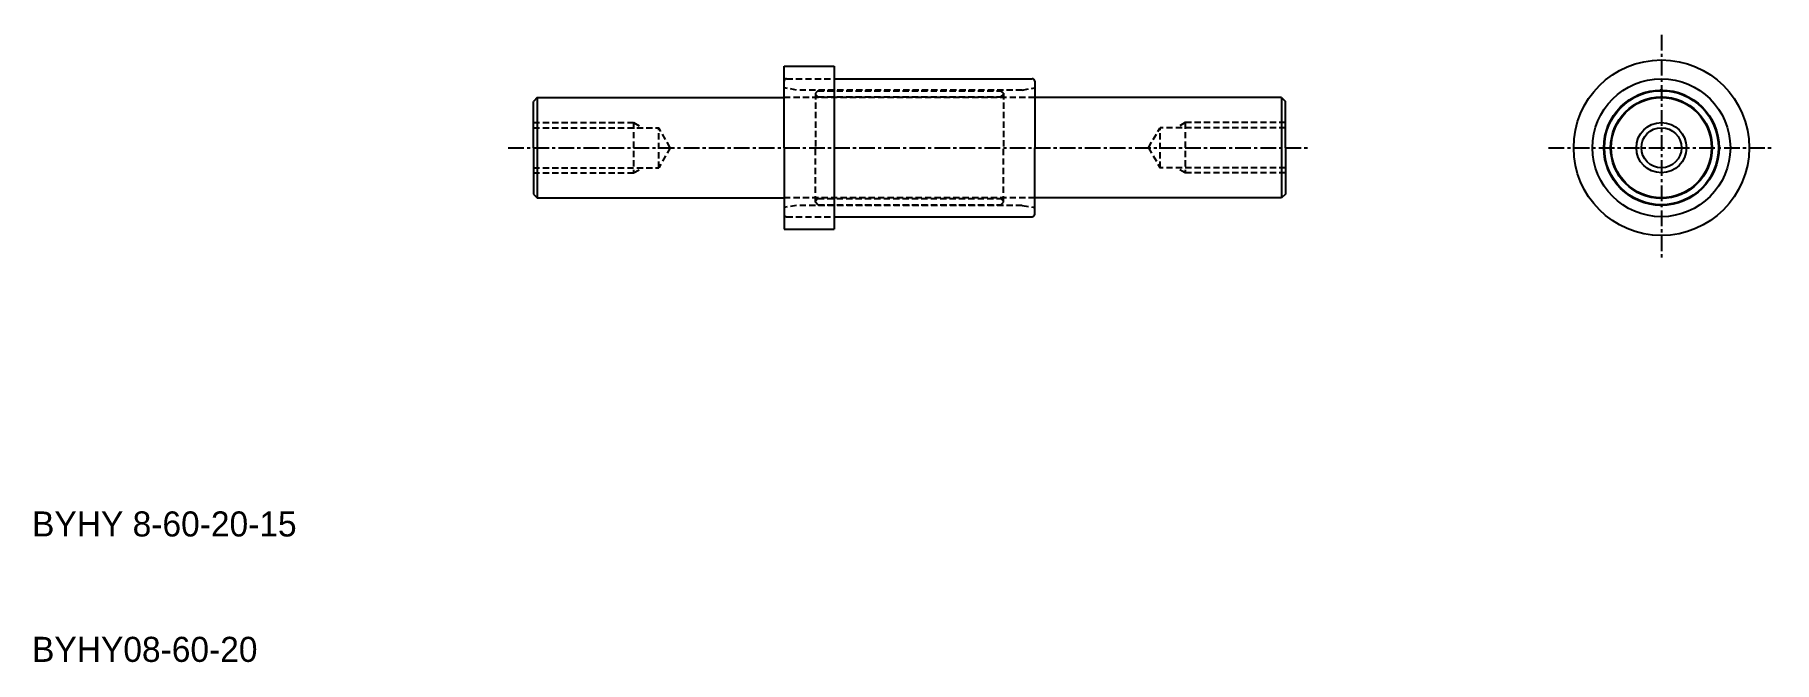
# Model space of a CAD drawing. Extents: x -47 to 92, y 343 to 393.
import ezdxf

# ---------------------------------------------------------------- set-up
doc = ezdxf.new("R2010")
doc.units = 0
doc.linetypes.add('CENTER', pattern=[2, 1.25, -0.25, 0.25, -0.25])
doc.linetypes.add('DASHED', pattern=[0.75, 0.5, -0.25])
doc.layers.get('0').update_dxf_attribs({"linetype": 'CONTINUOUS'})
doc.layers.add('CENTER', color=1, linetype='CENTER')

# ---------------------------------------------------------------- blocks, each defined once
blk = doc.blocks.new('A$C71836642')
at = {"color": 3, "linetype": 'DASHED'}
for p, q in [((0, 2), (8, 2)), ((0, 1.6), (10, 1.6)), ((8, 2), (8.61, 1.65)), ((8, 2), (8, -2)), ((10, -1.6), (10, 1.6)), ((10.92, 0), (10, 1.6)), ((10.92, 0), (10, -1.6)), ((0, -1.6), (10, -1.6)), ((0, -2), (8, -2)), ((8, -2), (8.61, -1.65))]:
    blk.add_line(p, q, dxfattribs=at)
blk = doc.blocks.new('A$C1525664D')
at = {"color": 3, "linetype": 'DASHED'}
for p, q in [((-10.92, 0), (-10, 1.6)), ((-10, -1.6), (-10, 1.6)), ((0, 1.6), (-10, 1.6)), ((-8, 2), (-8.61, 1.65)), ((-8, 2), (-8, -2)), ((0, 2), (-8, 2)), ((-10.92, 0), (-10, -1.6)), ((0, -1.6), (-10, -1.6)), ((-8, -2), (-8.61, -1.65)), ((0, -2), (-8, -2))]:
    blk.add_line(p, q, dxfattribs=at)

msp = doc.modelspace()

# ---------------------------------------------------------------- linework, layer by layer
at = {"color": 7, "linetype": 'CONTINUOUS'}
for p, q in [((12.58, 390.52), (16.58, 390.52)), ((12.58, 384.02), (12.58, 390.52)), ((16.58, 390.52), (16.58, 377.52)), ((16.58, 389.52), (32.38, 389.52)), ((32.58, 389.32), (32.58, 384.02)), ((-7.12, 388.02), (-7.42, 387.72)), ((-7.42, 384.02), (-7.42, 387.72)), ((-7.12, 388.02), (-7.12, 380.02)), ((-7.12, 388.02), (12.58, 388.02)), ((52.28, 388.02), (32.58, 388.02)), ((52.28, 388.02), (52.58, 387.72)), ((52.28, 388.02), (52.28, 380.02)), ((52.58, 384.02), (52.58, 387.72)), ((-7.42, 384.02), (-7.42, 380.32)), ((12.58, 384.02), (12.58, 377.52)), ((32.58, 378.72), (32.58, 384.02)), ((52.58, 384.02), (52.58, 380.32)), ((-7.42, 380.32), (-7.12, 380.02)), ((52.58, 380.32), (52.28, 380.02)), ((-7.12, 380.02), (12.58, 380.02)), ((52.28, 380.02), (32.58, 380.02)), ((12.58, 377.52), (16.58, 377.52)), ((16.58, 378.52), (32.38, 378.52))]:
    msp.add_line(p, q, dxfattribs=at)
at = {"color": 3, "linetype": 'DASHED'}
for p, q in [((13.58, 388.62), (12.58, 388.8)), ((12.78, 389.52), (16.58, 389.52)), ((31.58, 388.62), (13.58, 388.62)), ((31.58, 388.62), (32.58, 388.8)), ((32.58, 388.02), (12.58, 388.02)), ((15.28, 388.57), (15.08, 388.37)), ((15.08, 388.37), (15.08, 384.02)), ((15.28, 388.07), (15.08, 388.27)), ((15.28, 388.57), (29.88, 388.57)), ((15.28, 388.07), (29.88, 388.07)), ((30.08, 388.37), (29.88, 388.57)), ((29.88, 388.07), (30.08, 388.27)), ((30.08, 388.37), (30.08, 384.02)), ((15.08, 379.67), (15.08, 384.02)), ((30.08, 379.67), (30.08, 384.02)), ((32.58, 380.02), (12.58, 380.02)), ((13.58, 379.42), (12.58, 379.25)), ((31.58, 379.42), (13.58, 379.42)), ((15.28, 379.97), (15.08, 379.77)), ((15.28, 379.47), (15.08, 379.67)), ((15.28, 379.97), (29.88, 379.97)), ((15.28, 379.47), (29.88, 379.47)), ((29.88, 379.97), (30.08, 379.77)), ((29.88, 379.47), (30.08, 379.67)), ((31.58, 379.42), (32.58, 379.25)), ((12.78, 378.52), (16.58, 378.52))]:
    msp.add_line(p, q, dxfattribs=at)
at = {"color": 7, "linetype": 'CONTINUOUS'}
for radius in [7, 5.5, 4.6, 4.55, 4.05, 4, 1.6]:
    msp.add_circle((82.58, 384.02), radius, dxfattribs=at)
at = {"color": 3, "linetype": 'CONTINUOUS'}
msp.add_circle((82.58, 384.02), 2, dxfattribs=at)
at = {"color": 3, "linetype": 'DASHED'}
for centre, start, end in [((12.78, 389.32), 90, 180), ((12.78, 378.72), 180, 270)]:
    msp.add_arc(centre, 0.2, start, end, dxfattribs=at)
at = {"color": 7, "linetype": 'CONTINUOUS'}
for centre, radius, start, end in [((32.38, 389.32), 0.2, 0, 90), ((82.58, 388.32), 0.3, 55.3534, 124.6466), ((82.58, 388.32), 0.3, 237.5641, 302.4359), ((78.86, 386.17), 0.3, 115.3534, 184.6466), ((78.86, 386.17), 0.3, 297.5641, 2.4359), ((86.3, 386.17), 0.3, 177.5641, 242.4359), ((86.3, 386.17), 0.3, 355.3534, 64.6466), ((78.86, 381.87), 0.3, 175.3534, 244.6466), ((78.86, 381.87), 0.3, 357.5641, 62.4359), ((86.3, 381.87), 0.3, 117.5641, 182.4359), ((86.3, 381.87), 0.3, 295.3534, 4.6466), ((82.58, 379.72), 0.3, 235.3534, 304.6466), ((82.58, 379.72), 0.3, 57.5641, 122.4359), ((32.38, 378.72), 0.2, 270, 0)]:
    msp.add_arc(centre, radius, start, end, dxfattribs=at)
at = {"layer": 'CENTER', "color": 1, "linetype": 'CENTER'}
for p, q in [((82.58, 393.02), (82.58, 375.02)), ((-9.42, 384.02), (54.58, 384.02)), ((73.58, 384.02), (91.58, 384.02))]:
    msp.add_line(p, q, dxfattribs=at)

# ---------------------------------------------------------------- block references
at = {"color": 7, "linetype": 'CONTINUOUS'}
for name, p in [('A$C71836642', (-7.42, 384.02)), ('A$C1525664D', (52.58, 384.02))]:
    msp.add_blockref(name, p, dxfattribs=at)

# ---------------------------------------------------------------- texts
for s, p in [('BYHY 8-60-20-15', (-47.42, 353.02)), ('BYHY08-60-20', (-47.42, 343.02))]:
    msp.add_text(s, height=2, dxfattribs=at).set_placement(p)

doc.saveas('drawing.dxf')
